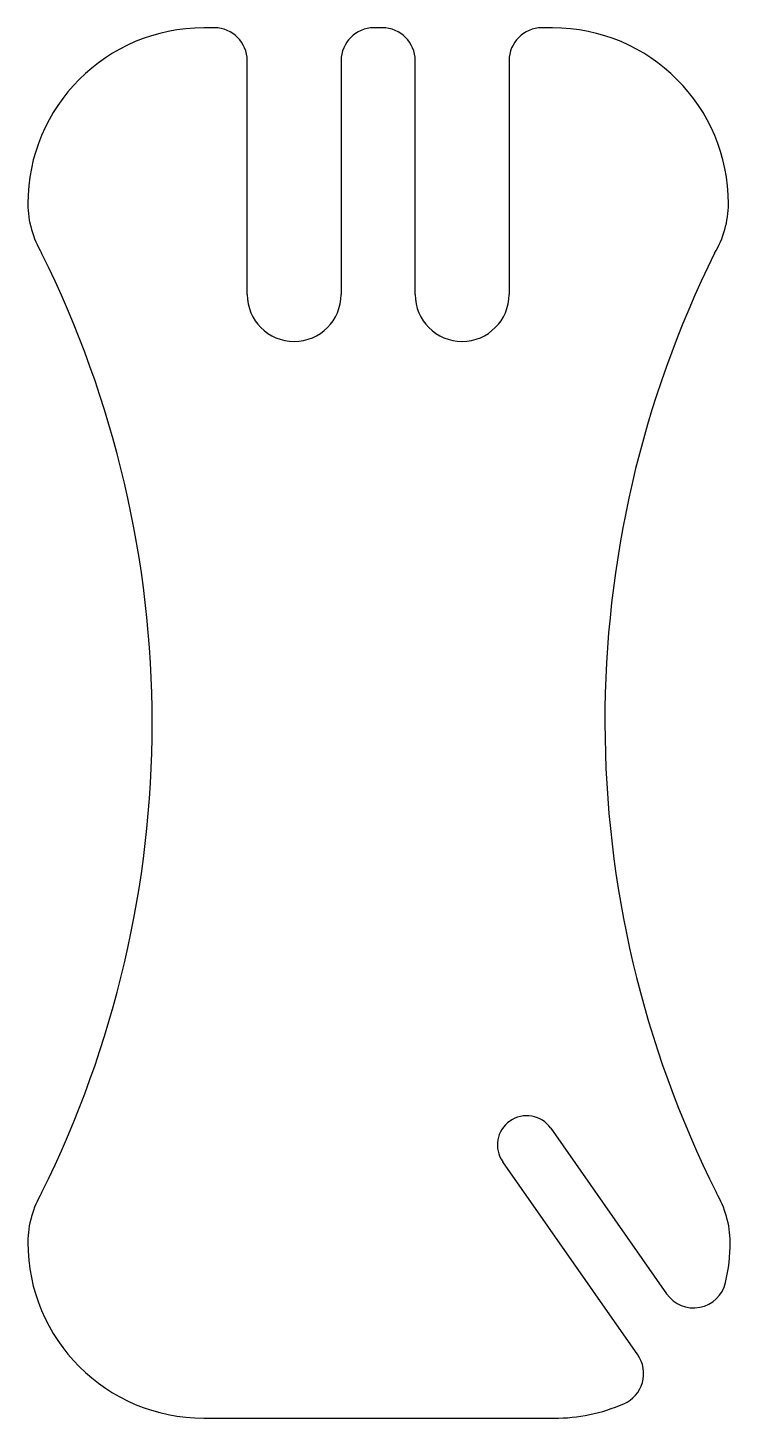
# Model space of a CAD drawing. Extents: x -21.7 to 16.3, y -41.4 to 33.8.
import ezdxf

# ---------------------------------------------------------------- set-up
doc = ezdxf.new("R2010")
doc.units = 0

msp = doc.modelspace()

# ---------------------------------------------------------------- linework, layer by layer
for p, q in [((-11.58187, 33.8023), (-12.157371, 33.8023)), ((-2.490494, 33.8023), (-2.94587, 33.8023)), ((6.721007, 33.8023), (6.145506, 33.8023)), ((-9.80387, 19.379429), (-9.80387, 32.0243)), ((-4.72387, 32.0243), (-4.72387, 19.379429)), ((-0.712494, 19.379429), (-0.712494, 32.0243)), ((4.367506, 32.0243), (4.367506, 19.379429)), ((6.622901, -25.72518), (12.896798, -34.685234)), ((11.329107, -37.981781), (4.022093, -27.546285)), ((-12.157371, -41.412055), (6.806833, -41.412055))]:
    msp.add_line(p, q)
for centre, radius, start, end in [((-12.157371, 24.2773), 9.525, 90, 180), ((-11.58187, 32.0243), 1.778, 0, 90), ((-2.94587, 32.0243), 1.778, 90, 180), ((-2.490494, 32.0243), 1.778, 0, 90), ((6.145506, 32.0243), 1.778, 90, 180), ((6.721007, 24.2773), 9.525, 0, 90), ((-16.275518, 24.352484), 5.407376, -179.203328, -149.463517), ((10.839154, 24.352484), 5.407376, -30.536483, -0.796672), ((-71.909849, -3.804878), 56.958865, -26.494407, 26.494407), ((66.473485, -3.712724), 56.917814, 153.588616, -153.381275), ((-7.26387, 19.379429), 2.54, 180, -90), ((-7.26387, 19.379429), 2.54, -90, 0), ((1.827506, 19.379429), 2.54, 180, -90), ((1.827506, 19.379429), 2.54, -90, 0), ((5.322497, -26.635732), 1.5875, 125, -145), ((5.322497, -26.635732), 1.5875, 35, 125), ((-16.275518, -31.96224), 5.407376, 149.463517, 179.203328), ((10.931107, -31.96224), 5.407376, 0.796672, 30.536483), ((-12.157371, -31.887055), 9.525, 180, -90), ((6.806833, -31.887055), 9.531127, -13.26017, 0), ((14.353251, -33.665415), 1.778, -79.130085, -13.26017), ((14.353251, -33.665415), 1.778, -145, -79.130085), ((9.872654, -39.0016), 1.778, -15.84384, 35), ((9.872654, -39.0016), 1.778, -66.687679, -15.84384), ((6.806833, -31.887055), 9.525, -90, -66.687679)]:
    msp.add_arc(centre, radius, start, end)

doc.saveas('drawing.dxf')
